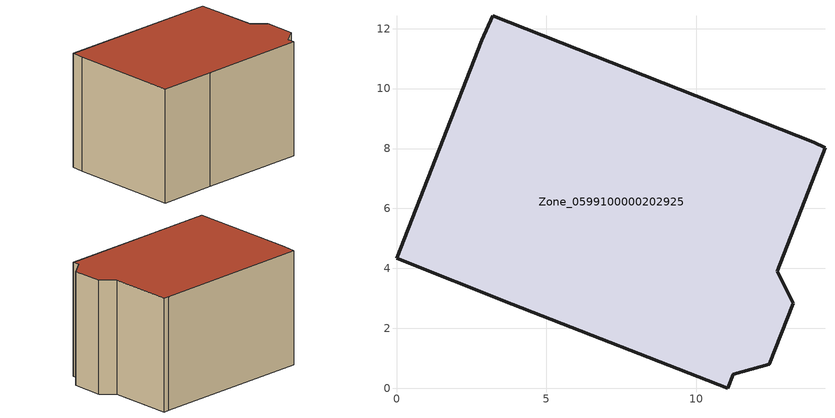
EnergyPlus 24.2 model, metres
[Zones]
Zone_0599100000202925
 floor ground (C_G): 13.93,8.2 14.3,8.03 12.71,3.9 13.24,2.84 12.44,0.8 11.24,0.47 11.06,0 3.87,2.81 0,4.34 2.84,11.62 3.21,12.43 z0.09
 wall outside (C_F): 11.06,0 11.24,0.47 12.44,0.8 13.24,2.84 12.71,3.9 14.3,8.03 13.93,8.2 3.21,12.43 2.84,11.62 0,4.34 3.87,2.81 11.06,0 z0.09:8.2
 roof outside (C_R): 13.93,8.2 3.21,12.43 2.84,11.62 0,4.34 3.87,2.81 11.06,0 11.24,0.47 12.44,0.8 13.24,2.84 12.71,3.9 14.3,8.03 z8.2
[BUILDING]
Pand.0599100000202925: North Axis=0; Terrain=City; Loads Convergence Tolerance Value=0.04; Temperature Convergence Tolerance Value=0.4; Solar Distribution=FullExterior; Maximum Number of Warmup Days=25; Minimum Number of Warmup Days=1
[Site:Location]
Rotterdam.The.Hague.AP_ZH_NLD Design_Conditions: Latitude=51.96; Longitude=4.45; Time Zone=1; Elevation=-4.5
[SITE:GROUNDTEMPERATURE:BUILDINGSURFACE]
18, 18, 18, 18, 18, 18, 18, 18, 18, 18, 18, 18
[MATERIAL] Thermal Absorptance=0.9; Solar Absorptance=0.7; Visible Absorptance=0.7
Name | Roughness | Thickness | Conductivity | Density | Specific Heat
G.TI.1946 | MediumSmooth | 0.15 | 1 | 540 | 1210
F.TI.1946 | Rough | 0.3 | 0.857143 | 1920 | 840
R.TI.1946 | MediumRough | 0.2 | 0.1 | 1500 | 1000
[CONSTRUCTION]
C_G: G.TI.1946
C_F: F.TI.1946
C_R: R.TI.1946
[ZONE]
Zone_0599100000202925: Type=1; Multiplier=1; Ceiling Height=Autocalculate; Volume=Autocalculate; Floor Area=autocalculate; Part of Total Floor Area=Yes
[ZONEINFILTRATION:DESIGNFLOWRATE]
Infil_Zone_0599100000202925: Zone or ZoneList or Space or SpaceList=Zone_0599100000202925; Schedule=AlwaysOn; Design Flow Rate Calculation Method=Flow/Area; Flow Rate per Floor Area=0.003; Constant Term Coefficient=1; Temperature Term Coefficient=0; Velocity Term Coefficient=0; Velocity Squared Term Coefficient=0
[HVACTEMPLATE:ZONE:IDEALLOADSAIRSYSTEM]
Zone_0599100000202925: Maximum Heating Supply Air Temperature=50; Minimum Cooling Supply Air Temperature=13; Maximum Heating Supply Air Humidity Ratio=0.0156; Minimum Cooling Supply Air Humidity Ratio=0.0077; Heating Limit=NoLimit; Cooling Limit=NoLimit; Dehumidification Control Type=ConstantSensibleHeatRatio; Cooling Sensible Heat Ratio=0.7; Dehumidification Setpoint=60; Humidification Control Type=None; Humidification Setpoint=30; Outdoor Air Method=None; Outdoor Air Flow Rate per Person=0.00944; Outdoor Air Flow Rate per Zone Floor Area=0; Outdoor Air Flow Rate per Zone=0; Demand Controlled Ventilation Type=None; Outdoor Air Economizer Type=NoEconomizer; Heat Recovery Type=None; Sensible Heat Recovery Effectiveness=0.7; Latent Heat Recovery Effectiveness=0.65
[ZONECONTROL:THERMOSTAT]
ThermostatControl_Zone_0599100000202925: Zone or ZoneList=Zone_0599100000202925; Control Type Schedule=DualSetpointControlType; Control 1=Thermostat_Zone_0599100000202925; Temperature Difference Between Cutout And Setpoint=0
[THERMOSTATSETPOINT:DUALSETPOINT]
Thermostat_Zone_0599100000202925: Heating Setpoint Temperature Schedule=HeatingSetpoint_Zone_0599100000202925; Cooling Setpoint Temperature Schedule=CoolingSetpoint_Zone_0599100000202925
[SCHEDULE:COMPACT]
HeatingSetpoint_Zone_0599100000202925: Through: 12/31, For: AllDays, Until: 24:00, 21
CoolingSetpoint_Zone_0599100000202925: Through: 12/31, For: AllDays, Until: 24:00, 24
DualSetpointControlType: Through: 12/31, For: AllDays, Until: 24:00, 4
AlwaysOn: Through: 12/31, For: AllDays, Until: 24:00, 1
